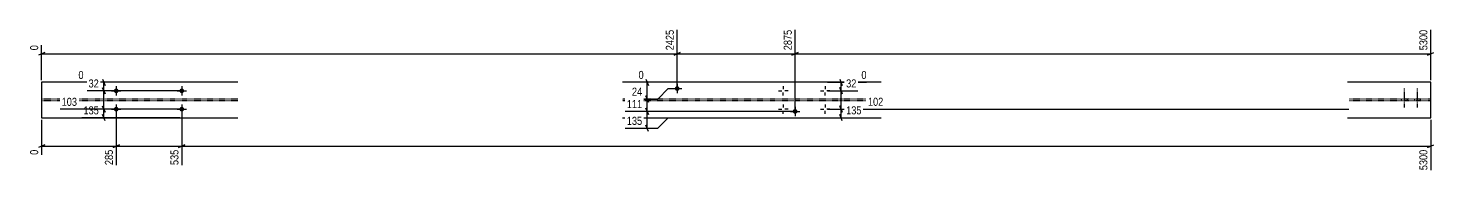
# Model space of a CAD drawing. Header units: millimetres. Extents: x 18 to 18573, y 18 to 671.
# Drawn here: x 18 to 5381, y 18 to 566 of the extents above; entities that cross this region are included whole.
import ezdxf

# ---------------------------------------------------------------- set-up
doc = ezdxf.new("R2010")
doc.units = ezdxf.units.MM
doc.linetypes.add('DXK_LINE_DOT2', pattern=[3.9198, 1.9599, -1.9599])
doc.layers.add('MÅLSÆTNING', color=7, linetype='Continuous')
doc.layers.add('STÅL', color=7, linetype='Continuous')
doc.styles.add('Arial Narrow', font='ARIALN.TTF', dxfattribs={"height": 0.2})

msp = doc.modelspace()

# ---------------------------------------------------------------- hatches: boundary and pattern name
at = {"layer": 'STÅL', "linetype": 'Continuous'}
for points in [[(362.8, 326.6, -1), (344.8, 326.6, -1)], [(612.8, 326.6, -1), (594.8, 326.6, -1)], [(2502.8, 335.1, -1), (2484.8, 335.1, -1)], [(362.8, 256.6, -1), (344.8, 256.6, -1)], [(612.8, 256.6, -1), (594.8, 256.6, -1)], [(2952.8, 248.1, -1), (2934.8, 248.1, -1)]]:
    msp.add_hatch(color=3, dxfattribs=at).paths.add_polyline_path(points)

# ---------------------------------------------------------------- linework, layer by layer
at = {"layer": 'MÅLSÆTNING', "color": 7, "linetype": 'Continuous'}
for p, q in [((2493.8, 343.1), (2493.8, 559.2)), ((2943.8, 256.1), (2943.8, 559.2)), ((2943.8, 256.1), (2943.8, 559.2)), ((5368.8, 367.1), (5368.8, 559.2)), ((68.8, 367.1), (68.8, 500.7)), ((80.8, 472.4), (56.8, 462.8)), ((68.8, 467.6), (2493.8, 467.6)), ((2481.8, 462.8), (2505.8, 472.4)), ((2955.8, 472.4), (2931.8, 462.8)), ((2931.8, 462.8), (2955.8, 472.4)), ((2943.8, 467.6), (5368.8, 467.6)), ((5356.8, 462.8), (5380.8, 472.4)), ((595.8, 359.1), (209.6, 359.1)), ((595.8, 326.6), (242.5, 326.6)), ((595.8, 326.6), (242.5, 326.6)), ((301.9, 371.1), (311.5, 347.1)), ((311.5, 314.6), (301.9, 338.6)), ((301.9, 338.6), (311.5, 314.6)), ((306.7, 326.6), (306.7, 359.1)), ((2485.8, 359.1), (2346.6, 359.1)), ((2374.9, 371.1), (2384.5, 347.1)), ((2379.7, 295.1), (2379.7, 359.1)), ((2419.7, 295.1), (2459.7, 335.1)), ((2419.7, 295.1), (2459.7, 335.1)), ((2459.7, 335.1), (2485.8, 335.1)), ((2459.7, 335.1), (2485.8, 335.1)), ((3066.8, 359.1), (3216.2, 359.1)), ((3066.8, 326.8), (3183.3, 326.8)), ((3066.8, 326.8), (3183.3, 326.8)), ((3114.3, 371.1), (3123.9, 347.1)), ((3123.9, 314.8), (3114.3, 338.8)), ((3114.3, 338.8), (3123.9, 314.8)), ((3119.1, 326.8), (3119.1, 359.1)), ((3119.1, 256.8), (3119.1, 326.8)), ((301.9, 268.6), (311.5, 244.6)), ((2315.4, 295.1), (2419.7, 295.1)), ((2315.4, 295.1), (2419.7, 295.1)), ((2384.5, 283.1), (2374.9, 307.1)), ((2374.9, 307.1), (2384.5, 283.1)), ((2379.7, 248.1), (2379.7, 295.1)), ((3123.9, 244.8), (3114.3, 268.8)), ((3114.3, 268.8), (3123.9, 244.8)), ((68.8, 216.1), (68.8, 82.5)), ((595.8, 256.6), (139.8, 256.6)), ((595.8, 224.1), (223, 224.1)), ((311.5, 212.1), (301.9, 236.1)), ((306.7, 224.1), (306.7, 256.6)), ((353.8, 248.6), (353.8, 43.5)), ((353.8, 248.6), (353.8, 43.5)), ((603.8, 248.6), (603.8, 43.5)), ((2935.8, 248.1), (2295.9, 248.1)), ((2935.8, 248.1), (2295.9, 248.1)), ((2384.5, 236.1), (2374.9, 260.1)), ((2374.9, 260.1), (2384.5, 236.1)), ((2379.7, 184.1), (2379.7, 248.1)), ((2419.7, 184.1), (2459.7, 224.1)), ((2459.7, 224.1), (2485.8, 224.1)), ((3066.8, 256.8), (5056.8, 256.8)), ((3066.8, 256.8), (5056.8, 256.8)), ((3066.8, 224.1), (3202.8, 224.1)), ((3123.9, 212.1), (3114.3, 236.1)), ((3119.1, 224.1), (3119.1, 256.8)), ((5368.8, 216.1), (5368.8, 24)), ((2295.9, 184.1), (2419.7, 184.1)), ((2384.5, 172.1), (2374.9, 196.1)), ((80.8, 120.4), (56.8, 110.8)), ((68.8, 115.6), (353.8, 115.6)), ((365.8, 120.4), (341.8, 110.8)), ((341.8, 110.8), (365.8, 120.4)), ((353.8, 115.6), (603.8, 115.6)), ((591.8, 110.8), (615.8, 120.4)), ((5356.8, 110.8), (5380.8, 120.4))]:
    msp.add_line(p, q, dxfattribs=at)
at = {"layer": 'STÅL', "color": 2, "linetype": 'Continuous'}
for p, q in [((68.8, 359.1), (68.8, 224.1)), ((817.7, 359.1), (68.8, 359.1)), ((3272.7, 359.1), (2284.8, 359.1)), ((5368.8, 359.1), (5051.5, 359.1)), ((5368.8, 224.1), (5368.8, 359.1)), ((68.8, 224.1), (817.7, 224.1)), ((2284.8, 224.1), (3272.7, 224.1)), ((5051.5, 224.1), (5368.8, 224.1))]:
    msp.add_line(p, q, dxfattribs=at)
at = {"layer": 'STÅL', "color": 3, "linetype": 'Continuous'}
for p, q in [((335.8, 326.6), (371.8, 326.6)), ((353.8, 344.6), (353.8, 308.6)), ((585.8, 326.6), (621.8, 326.6)), ((603.8, 344.6), (603.8, 308.6)), ((2475.8, 335.1), (2511.8, 335.1)), ((2493.8, 353.1), (2493.8, 317.1)), ((2880.8, 326.8), (2892.8, 326.8)), ((2898.8, 344.8), (2898.8, 332.8)), ((2916.8, 326.8), (2904.8, 326.8)), ((3040.8, 326.8), (3052.8, 326.8)), ((3058.8, 344.8), (3058.8, 332.8)), ((3076.8, 326.8), (3064.8, 326.8)), ((353.8, 274.6), (353.8, 238.6)), ((603.8, 274.6), (603.8, 238.6)), ((2898.8, 308.8), (2898.8, 320.8)), ((2898.8, 274.8), (2898.8, 262.8)), ((3058.8, 308.8), (3058.8, 320.8)), ((3058.8, 274.8), (3058.8, 262.8)), ((335.8, 256.6), (371.8, 256.6)), ((585.8, 256.6), (621.8, 256.6)), ((2880.8, 256.8), (2892.8, 256.8)), ((2898.8, 238.8), (2898.8, 250.8)), ((2916.8, 256.8), (2904.8, 256.8)), ((2925.8, 248.1), (2961.8, 248.1)), ((2943.8, 266.1), (2943.8, 230.1)), ((3040.8, 256.8), (3052.8, 256.8)), ((3058.8, 238.8), (3058.8, 250.8)), ((3076.8, 256.8), (3064.8, 256.8))]:
    msp.add_line(p, q, dxfattribs=at)
at = {"layer": 'STÅL', "color": 3, "linetype": 'DXK_LINE_DOT2'}
for p, q in [((5268.8, 263.3), (5268.8, 336.3)), ((5318.8, 263.3), (5318.8, 336.3)), ((5257.8, 288.3), (5257.8, 294.9)), ((5279.8, 288.3), (5279.8, 294.9)), ((5307.8, 288.3), (5307.8, 294.9)), ((5329.8, 288.3), (5329.8, 294.9))]:
    msp.add_line(p, q, dxfattribs=at)
at = {"layer": 'STÅL', "color": 7, "linetype": 'DXK_LINE_DOT2'}
for p, q in [((817.7, 294.9), (68.8, 294.9)), ((817.7, 288.3), (68.8, 288.3)), ((3272.7, 294.9), (2284.8, 294.9)), ((3272.7, 288.3), (2284.8, 288.3)), ((5368.8, 294.9), (5051.5, 294.9)), ((5368.8, 288.3), (5051.5, 288.3))]:
    msp.add_line(p, q, dxfattribs=at)

# ---------------------------------------------------------------- next in the draw order: wipeouts: each hides what was drawn before it
at = {"color": 0, "linetype": 'Continuous'}
for points in [[(2487.4, 565.6), (2442.6, 565.6), (2442.6, 474.8), (2487.4, 474.8)], [(5362.4, 565.6), (5317.6, 565.6), (5317.6, 474.8), (5362.4, 474.8)], [(62.4, 507.1), (17.6, 507.1), (17.6, 474.8), (62.4, 474.8)], [(235.5, 365.5), (235.5, 410.3), (203.2, 410.3), (203.2, 365.5)], [(2372.5, 365.5), (2372.5, 410.3), (2340.2, 410.3), (2340.2, 365.5)], [(3222.6, 365.5), (3222.6, 410.3), (3190.3, 410.3), (3190.3, 365.5)], [(210.5, 263), (210.5, 307.8), (139.2, 307.8), (139.2, 263)], [(5057.4, 263.2), (5057.4, 308), (3215.3, 308), (3215.3, 263.2)], [(62.4, 108.4), (17.6, 108.4), (17.6, 76.1), (62.4, 76.1)], [(347.4, 108.4), (302.6, 108.4), (302.6, 37.1), (347.4, 37.1)], [(597.4, 108.4), (552.6, 108.4), (552.6, 37.1), (597.4, 37.1)]]:
    msp.add_wipeout(points, dxfattribs=at).dxf.layer = 'MÅLSÆTNING'

# ---------------------------------------------------------------- next in the draw order: linework, layer by layer
at = {"layer": 'MÅLSÆTNING', "color": 7, "linetype": 'Continuous'}
for p, q in [((2493.8, 343.1), (2493.8, 559.2)), ((2505.8, 472.4), (2481.8, 462.8)), ((2493.8, 467.6), (2943.8, 467.6)), ((603.8, 248.6), (603.8, 43.5)), ((615.8, 120.4), (591.8, 110.8)), ((603.8, 115.6), (5368.8, 115.6))]:
    msp.add_line(p, q, dxfattribs=at)

# ---------------------------------------------------------------- next in the draw order: texts
at = {"layer": 'MÅLSÆTNING', "color": 3, "linetype": 'Continuous', "style": 'Arial Narrow'}
for s, height, p in [('2425', 30.54, (2481, 481.2)), ('5300', 30.54, (5356, 481.2)), ('0', 30.5, (56, 481.2)), ('0', 30.5, (56, 82.5)), ('285', 30.54, (341, 43.5)), ('535', 30.54, (591, 43.5))]:
    msp.add_text(s, height=height, rotation=90.0002, dxfattribs=at).set_placement(p)
for p in [(209.6, 371.9), (2346.6, 371.9), (3196.7, 371.9)]:
    msp.add_text('0', height=30.5, dxfattribs=at).set_placement(p)

# ---------------------------------------------------------------- next in the draw order: wipeouts: each hides what was drawn before it
at = {"color": 0, "linetype": 'Continuous'}
for points in [[(293.7, 230.5), (293.7, 275.3), (222.4, 275.3), (222.4, 230.5)], [(3203.4, 230.5), (3203.4, 275.3), (3132.1, 275.3), (3132.1, 230.5)]]:
    msp.add_wipeout(points, dxfattribs=at).dxf.layer = 'MÅLSÆTNING'

# ---------------------------------------------------------------- next in the draw order: linework, layer by layer
at = {"layer": 'MÅLSÆTNING', "color": 7, "linetype": 'Continuous'}
for p, q in [((306.7, 256.6), (306.7, 326.6)), ((311.5, 244.6), (301.9, 268.6)), ((595.8, 256.6), (139.8, 256.6))]:
    msp.add_line(p, q, dxfattribs=at)

# ---------------------------------------------------------------- next in the draw order: texts
at = {"layer": 'MÅLSÆTNING', "color": 3, "linetype": 'Continuous', "style": 'Arial Narrow'}
for s, p in [('103', (145.6, 269.4)), ('102', (3221.7, 269.6)), ('135', (228.8, 236.9)), ('135', (3138.5, 236.9))]:
    msp.add_text(s, height=30.54, dxfattribs=at).set_placement(p)

# ---------------------------------------------------------------- next in the draw order: wipeouts: each hides what was drawn before it
at = {"color": 0, "linetype": 'Continuous'}
for points in [[(2937.4, 565.6), (2892.6, 565.6), (2892.6, 474.8), (2937.4, 474.8)], [(3183.9, 333.2), (3183.9, 378), (3132.1, 378), (3132.1, 333.2)], [(2366.6, 301.5), (2366.6, 346.3), (2314.8, 346.3), (2314.8, 301.5)], [(5362.4, 108.4), (5317.6, 108.4), (5317.6, 17.6), (5362.4, 17.6)]]:
    msp.add_wipeout(points, dxfattribs=at).dxf.layer = 'MÅLSÆTNING'

# ---------------------------------------------------------------- next in the draw order: texts
at = {"layer": 'MÅLSÆTNING', "color": 3, "linetype": 'Continuous', "style": 'Arial Narrow'}
for s, p in [('2875', (2931, 481.2)), ('5300', (5356, 24))]:
    msp.add_text(s, height=30.54, rotation=90.0002, dxfattribs=at).set_placement(p)
for s, p in [('24', (2321.2, 307.9)), ('32', (3138.5, 339.6))]:
    msp.add_text(s, height=30.54, dxfattribs=at).set_placement(p)

# ---------------------------------------------------------------- next in the draw order: wipeouts: each hides what was drawn before it
at = {"color": 0, "linetype": 'Continuous'}
msp.add_wipeout([(293.7, 333), (293.7, 377.8), (241.9, 377.8), (241.9, 333)], dxfattribs=at).dxf.layer = 'MÅLSÆTNING'

# ---------------------------------------------------------------- next in the draw order: texts
at = {"layer": 'MÅLSÆTNING', "color": 3, "linetype": 'Continuous', "style": 'Arial Narrow'}
msp.add_text('32', height=30.54, dxfattribs=at).set_placement((248.3, 339.4))

# ---------------------------------------------------------------- next in the draw order: wipeouts: each hides what was drawn before it
at = {"color": 0, "linetype": 'Continuous'}
msp.add_wipeout([(2366.6, 254.5), (2366.6, 299.3), (2295.3, 299.3), (2295.3, 254.5)], dxfattribs=at).dxf.layer = 'MÅLSÆTNING'

# ---------------------------------------------------------------- next in the draw order: wipeouts: each hides what was drawn before it
msp.add_wipeout([(2366.6, 190.5), (2366.6, 235.3), (2295.3, 235.3), (2295.3, 190.5)], dxfattribs=at).dxf.layer = 'MÅLSÆTNING'

# ---------------------------------------------------------------- next in the draw order: texts
at = {"layer": 'MÅLSÆTNING', "color": 3, "linetype": 'Continuous', "style": 'Arial Narrow'}
for s, p in [('111', (2301.7, 260.9)), ('135', (2301.7, 196.9))]:
    msp.add_text(s, height=30.54, dxfattribs=at).set_placement(p)

doc.saveas('drawing.dxf')
